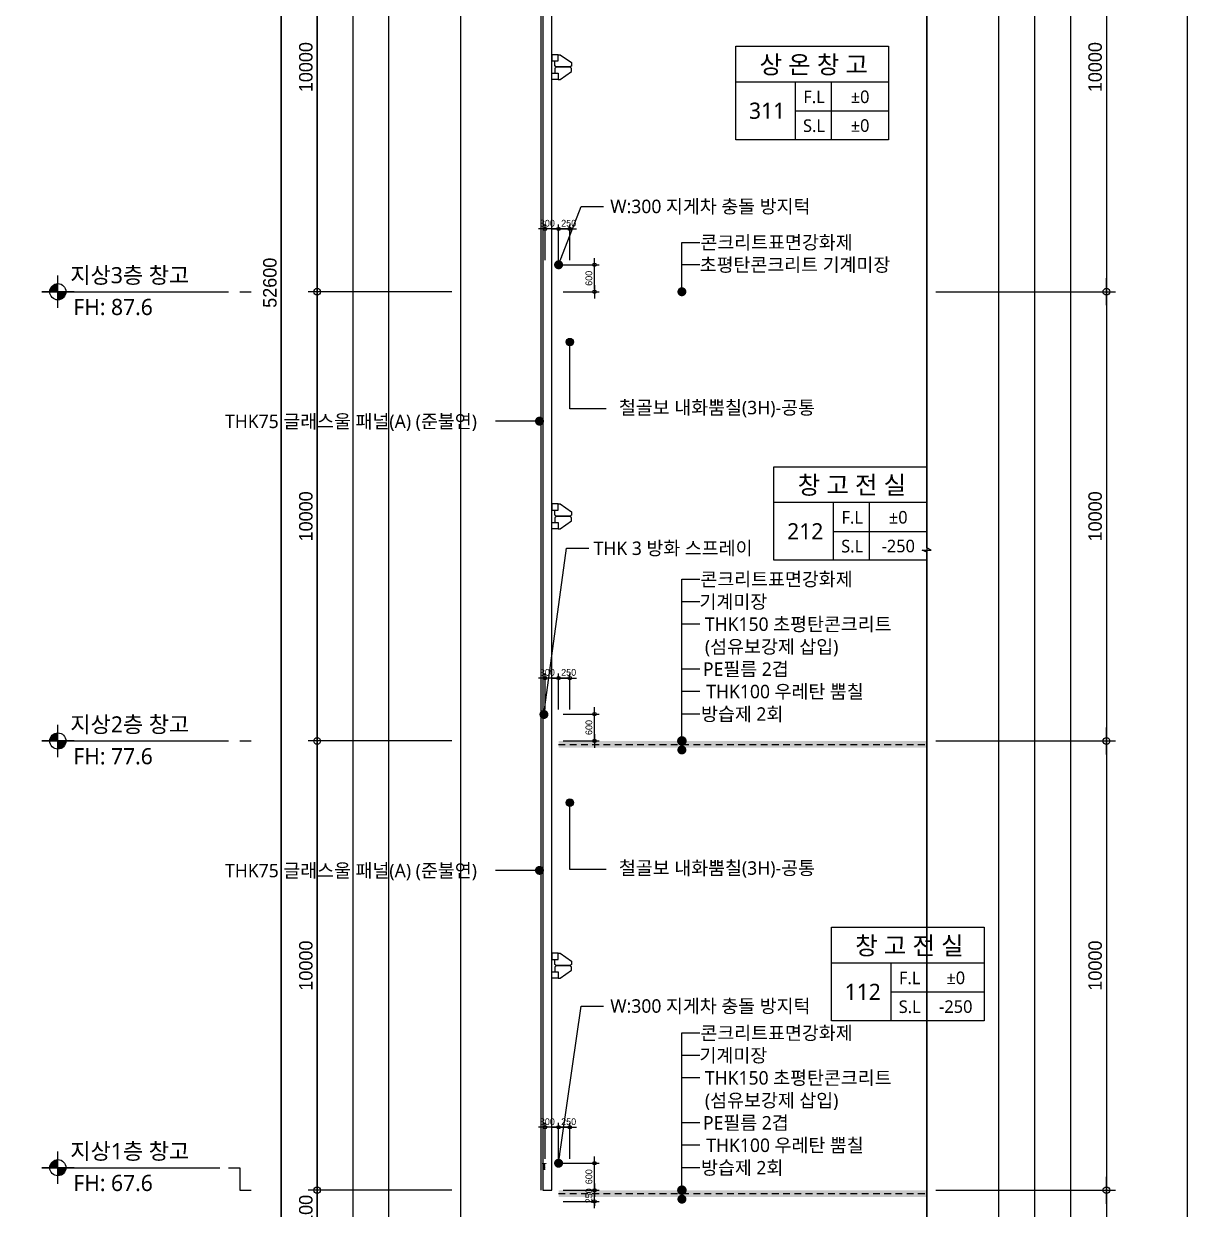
# Model space of a CAD drawing. Header units: millimetres. Extents: x 43197023 to 43466355, y 1341521 to 1420690.
# Drawn here: x 43226523 to 43252423, y 1370515 to 1396907 of the extents above; entities that cross this region are included whole.
import ezdxf
from ezdxf.enums import TextEntityAlignment as Align

# ---------------------------------------------------------------- set-up
doc = ezdxf.new("R2010")
doc.units = ezdxf.units.MM
doc.header["$LTSCALE"] = 1000
doc.header["$MEASUREMENT"] = 0
doc.header["$PDSIZE"] = -10
doc.linetypes.add('HID', pattern=[2.5, 1.5, -1])
doc.layers.get('0').update_dxf_attribs({"linetype": 'CONTINUOUS'})
doc.layers.get('Defpoints').update_dxf_attribs({"color": 171, "linetype": 'CONTINUOUS'})
for name, color, linetype in [('ELE-8', 8, 'CONTINUOUS'), ('FIN', 9, 'CONTINUOUS'), ('HAT', 253, 'CONTINUOUS'), ('INS', 9, 'BATTING'), ('LED', 7, 'CONTINUOUS'), ('NDIM', 7, 'CONTINUOUS'), ('SYM', 7, 'CONTINUOUS'), ('TEXT(AXIS)', 2, 'CONTINUOUS'), ('TEXT(MIN)', 7, 'CONTINUOUS'), ('TEXT(실명)', 3, 'CONTINUOUS'), ('TEXT-기입', 6, 'CONTINUOUS'), ('TITLE', 7, 'CONTINUOUS'), ('wire-meshes', 1, 'CONTINUOUS'), ('스틸', 8, 'CONTINUOUS')]:
    doc.layers.add(name, color=color, linetype=linetype)
doc.styles.add('CGS', font='cgse', dxfattribs={"bigfont": 'cgs'})
doc.styles.add('나눔바른고딕', font='NanumBarunGothic.ttf')
doc.linetypes.add('BATTING', pattern='A,0.0001,-0.1,[134,ltypeshp.shx,S=0.1,R=0,X=-0.1,Y=0],-0.2,[134,ltypeshp.shx,S=0.1,R=180,X=0.1,Y=0],-0.1', length=0.4001)
doc.dimstyles.new('NDIM 1200', dxfattribs={"dimscale": 500, "dimtxt": 3, "dimasz": 1, "dimexe": 2, "dimexo": 2, "dimgap": 1, "dimtad": 1, "dimdec": 0, "dimdsep": 46, "dimtxsty": 'CGS', "dimblk": 'DOT0', "dimcen": 1, "dimdle": 8, "dimclrd": 2, "dimclre": 2, "dimclrt": 2, "dimadec": 0, "dimazin": 0, "dimtfac": 1, "dimtdec": 0, "dimtix": 1, "dimtmove": 2, "dimatfit": 3, "dimldrblk": 'DOT0', "dimfxl": 1, "dimtolj": 1, "dimtzin": 0, "dimlwd": -1, "dimlwe": -1, "dimarcsym": 0})

# ---------------------------------------------------------------- blocks, each defined once
blk = doc.blocks.new('A$C19853FC8')
at = {"layer": 'SYM'}
for p, q in [((1800, 0), (1800, 3600)), ((3600, 1800), (0, 1800))]:
    blk.add_line(p, q, dxfattribs=at)
blk.add_circle((1800, 1800), 900, dxfattribs=at)
for points in [[(900, 1800), (1800, 2700), (914, 1959), (1643, 2686)], [(914, 1959), (1643, 2686), (954, 2112), (1492, 2646)], [(954, 2112), (1492, 2646), (1025, 2260), (1346, 2576)], [(1025, 2260), (1346, 2576), (1109, 2378), (1222, 2491)], [(1800, 900), (2700, 1800), (1959, 914), (2686, 1643)], [(1959, 914), (2686, 1643), (2112, 954), (2646, 1492)], [(2112, 954), (2646, 1492), (2260, 1025), (2576, 1346)], [(2260, 1025), (2576, 1346), (2378, 1109), (2491, 1222)]]:
    blk.add_solid(points, dxfattribs=at)
at = {"layer": 'SYM', "linetype": 'Continuous'}
for points in [[(1800, 2700), (1800, 1800), (900, 1800)], [(2700, 1800), (1800, 900), (1800, 1800)]]:
    blk.add_solid(points, dxfattribs=at)
blk = doc.blocks.new('DOT0')
blk.add_line((-3, 0), (3, 0))
at = {"color": 6}
blk.add_circle((0, 0), 0.75, dxfattribs=at)
blk = doc.blocks.new('*D16')
at = {"layer": 'Defpoints', "color": 0, "ltscale": 0.4, "transparency": 16777216}
for p in [(43236254, 1412440), (43232254, 1369840), (43236254, 1369840)]:
    blk.add_point(p, dxfattribs=at)
at = {"layer": 'NDIM', "ltscale": 0.4, "transparency": 16777216}
for p, q in [((43236054, 1412440), (43232054, 1412440)), ((43232254, 1412340), (43232254, 1369940)), ((43236054, 1369840), (43232054, 1369840))]:
    blk.add_line(p, q, dxfattribs=at)
at = {"layer": 'NDIM', "ltscale": 0.4, "transparency": 16777216, "xscale": 100, "yscale": 100, "zscale": 100}
for p, rotation in [((43232254, 1412440), 90), ((43232254, 1369840), 270)]:
    blk.add_blockref('DOT0', p, dxfattribs=dict(at, rotation=rotation))
at = {"layer": 'NDIM', "ltscale": 0.4, "transparency": 16777216, "insert": (43232004, 1391140), "char_height": 300, "attachment_point": 5, "rotation": 90, "style": 'CGS'}
blk.add_mtext('\\A1;52600', dxfattribs=at)
blk = doc.blocks.new('*D17')
at = {"layer": 'Defpoints', "color": 0, "ltscale": 0.4, "transparency": 16777216}
for p in [(43236254, 1380940), (43233054, 1370940), (43236254, 1370940)]:
    blk.add_point(p, dxfattribs=at)
at = {"layer": 'NDIM', "ltscale": 0.4, "transparency": 16777216}
for p, q in [((43236054, 1380940), (43232854, 1380940)), ((43233054, 1380840), (43233054, 1371040)), ((43236054, 1370940), (43232854, 1370940))]:
    blk.add_line(p, q, dxfattribs=at)
at = {"layer": 'NDIM', "ltscale": 0.4, "transparency": 16777216, "xscale": 100, "yscale": 100, "zscale": 100}
for p, rotation in [((43233054, 1380940), 90), ((43233054, 1370940), 270)]:
    blk.add_blockref('DOT0', p, dxfattribs=dict(at, rotation=rotation))
at = {"layer": 'NDIM', "ltscale": 0.4, "transparency": 16777216, "insert": (43232804, 1375940), "char_height": 300, "attachment_point": 5, "rotation": 90, "style": 'CGS'}
blk.add_mtext('\\A1;10000', dxfattribs=at)
blk = doc.blocks.new('*D18')
at = {"layer": 'Defpoints', "color": 0, "ltscale": 0.4, "transparency": 16777216}
for p in [(43236254, 1390940), (43233054, 1380940), (43236254, 1380940)]:
    blk.add_point(p, dxfattribs=at)
at = {"layer": 'NDIM', "ltscale": 0.4, "transparency": 16777216}
for p, q in [((43236054, 1390940), (43232854, 1390940)), ((43233054, 1390840), (43233054, 1381040)), ((43236054, 1380940), (43232854, 1380940))]:
    blk.add_line(p, q, dxfattribs=at)
at = {"layer": 'NDIM', "ltscale": 0.4, "transparency": 16777216, "xscale": 100, "yscale": 100, "zscale": 100}
for p, rotation in [((43233054, 1390940), 90), ((43233054, 1380940), 270)]:
    blk.add_blockref('DOT0', p, dxfattribs=dict(at, rotation=rotation))
at = {"layer": 'NDIM', "ltscale": 0.4, "transparency": 16777216, "insert": (43232804, 1385940), "char_height": 300, "attachment_point": 5, "rotation": 90, "style": 'CGS'}
blk.add_mtext('\\A1;10000', dxfattribs=at)
blk = doc.blocks.new('*D19')
at = {"layer": 'Defpoints', "color": 0, "ltscale": 0.4, "transparency": 16777216}
for p in [(43236254, 1400940), (43233054, 1390940), (43236254, 1390940)]:
    blk.add_point(p, dxfattribs=at)
at = {"layer": 'NDIM', "ltscale": 0.4, "transparency": 16777216}
for p, q in [((43236054, 1400940), (43232854, 1400940)), ((43233054, 1400840), (43233054, 1391040)), ((43236054, 1390940), (43232854, 1390940))]:
    blk.add_line(p, q, dxfattribs=at)
at = {"layer": 'NDIM', "ltscale": 0.4, "transparency": 16777216, "xscale": 100, "yscale": 100, "zscale": 100}
for p, rotation in [((43233054, 1400940), 90), ((43233054, 1390940), 270)]:
    blk.add_blockref('DOT0', p, dxfattribs=dict(at, rotation=rotation))
at = {"layer": 'NDIM', "ltscale": 0.4, "transparency": 16777216, "insert": (43232804, 1395940), "char_height": 300, "attachment_point": 5, "rotation": 90, "style": 'CGS'}
blk.add_mtext('\\A1;10000', dxfattribs=at)
blk = doc.blocks.new('*D21')
at = {"layer": 'Defpoints', "color": 0, "ltscale": 0.4, "transparency": 16777216}
for p in [(43236254, 1370940), (43233054, 1369840), (43236254, 1369840)]:
    blk.add_point(p, dxfattribs=at)
at = {"layer": 'NDIM', "ltscale": 0.4, "transparency": 16777216}
for p, q in [((43236054, 1370940), (43232854, 1370940)), ((43233054, 1370840), (43233054, 1369940)), ((43236054, 1369840), (43232854, 1369840))]:
    blk.add_line(p, q, dxfattribs=at)
at = {"layer": 'NDIM', "ltscale": 0.4, "transparency": 16777216, "xscale": 100, "yscale": 100, "zscale": 100}
for p, rotation in [((43233054, 1370940), 90), ((43233054, 1369840), 270)]:
    blk.add_blockref('DOT0', p, dxfattribs=dict(at, rotation=rotation))
at = {"layer": 'NDIM', "ltscale": 0.4, "transparency": 16777216, "insert": (43232804, 1370390), "char_height": 300, "attachment_point": 5, "rotation": 90, "style": 'CGS'}
blk.add_mtext('\\A1;1100', dxfattribs=at)
blk = doc.blocks.new('*D47')
at = {"layer": 'Defpoints', "color": 0, "ltscale": 0.4, "transparency": 16777216}
for p in [(43246623, 1370940), (43246623, 1359440), (43250623, 1359440)]:
    blk.add_point(p, dxfattribs=at)
at = {"layer": 'NDIM', "ltscale": 0.4, "transparency": 16777216}
for p, q in [((43246823, 1370940), (43250823, 1370940)), ((43250623, 1370840), (43250623, 1359540)), ((43246823, 1359440), (43250823, 1359440))]:
    blk.add_line(p, q, dxfattribs=at)
at = {"layer": 'NDIM', "ltscale": 0.4, "transparency": 16777216, "xscale": 100, "yscale": 100, "zscale": 100}
for p, rotation in [((43250623, 1370940), 90), ((43250623, 1359440), 270)]:
    blk.add_blockref('DOT0', p, dxfattribs=dict(at, rotation=rotation))
at = {"layer": 'NDIM', "ltscale": 0.4, "transparency": 16777216, "insert": (43250373, 1365190), "char_height": 300, "attachment_point": 5, "rotation": 90, "style": 'CGS'}
blk.add_mtext('\\A1;11500', dxfattribs=at)
blk = doc.blocks.new('*D48')
at = {"layer": 'Defpoints', "color": 0, "ltscale": 0.4, "transparency": 16777216}
for p in [(43246623, 1380940), (43246623, 1370940), (43250623, 1370940)]:
    blk.add_point(p, dxfattribs=at)
at = {"layer": 'NDIM', "ltscale": 0.4, "transparency": 16777216}
for p, q in [((43246823, 1380940), (43250823, 1380940)), ((43250623, 1380840), (43250623, 1371040)), ((43246823, 1370940), (43250823, 1370940))]:
    blk.add_line(p, q, dxfattribs=at)
at = {"layer": 'NDIM', "ltscale": 0.4, "transparency": 16777216, "xscale": 100, "yscale": 100, "zscale": 100}
for p, rotation in [((43250623, 1380940), 90), ((43250623, 1370940), 270)]:
    blk.add_blockref('DOT0', p, dxfattribs=dict(at, rotation=rotation))
at = {"layer": 'NDIM', "ltscale": 0.4, "transparency": 16777216, "insert": (43250373, 1375940), "char_height": 300, "attachment_point": 5, "rotation": 90, "style": 'CGS'}
blk.add_mtext('\\A1;10000', dxfattribs=at)
blk = doc.blocks.new('*D49')
at = {"layer": 'Defpoints', "color": 0, "ltscale": 0.4, "transparency": 16777216}
for p in [(43246623, 1390940), (43246623, 1380940), (43250623, 1380940)]:
    blk.add_point(p, dxfattribs=at)
at = {"layer": 'NDIM', "ltscale": 0.4, "transparency": 16777216}
for p, q in [((43246823, 1390940), (43250823, 1390940)), ((43250623, 1390840), (43250623, 1381040)), ((43246823, 1380940), (43250823, 1380940))]:
    blk.add_line(p, q, dxfattribs=at)
at = {"layer": 'NDIM', "ltscale": 0.4, "transparency": 16777216, "xscale": 100, "yscale": 100, "zscale": 100}
for p, rotation in [((43250623, 1390940), 90), ((43250623, 1380940), 270)]:
    blk.add_blockref('DOT0', p, dxfattribs=dict(at, rotation=rotation))
at = {"layer": 'NDIM', "ltscale": 0.4, "transparency": 16777216, "insert": (43250373, 1385940), "char_height": 300, "attachment_point": 5, "rotation": 90, "style": 'CGS'}
blk.add_mtext('\\A1;10000', dxfattribs=at)
blk = doc.blocks.new('*D50')
at = {"layer": 'Defpoints', "color": 0, "ltscale": 0.4, "transparency": 16777216}
for p in [(43246623, 1400940), (43246623, 1390940), (43250623, 1390940)]:
    blk.add_point(p, dxfattribs=at)
at = {"layer": 'NDIM', "ltscale": 0.4, "transparency": 16777216}
for p, q in [((43246823, 1400940), (43250823, 1400940)), ((43250623, 1400840), (43250623, 1391040)), ((43246823, 1390940), (43250823, 1390940))]:
    blk.add_line(p, q, dxfattribs=at)
at = {"layer": 'NDIM', "ltscale": 0.4, "transparency": 16777216, "xscale": 100, "yscale": 100, "zscale": 100}
for p, rotation in [((43250623, 1400940), 90), ((43250623, 1390940), 270)]:
    blk.add_blockref('DOT0', p, dxfattribs=dict(at, rotation=rotation))
at = {"layer": 'NDIM', "ltscale": 0.4, "transparency": 16777216, "insert": (43250373, 1395940), "char_height": 300, "attachment_point": 5, "rotation": 90, "style": 'CGS'}
blk.add_mtext('\\A1;10000', dxfattribs=at)
blk = doc.blocks.new('A$C51E23882')
at = {"layer": 'TITLE'}
blk.add_lwpolyline([(8500, 0), (0, 0), (0, 5200), (8500, 5200)], close=True, dxfattribs=at)
for points in [[(8500, 3200), (0, 3200)], [(3300, 3200), (3300, 0)], [(5300, 3200), (5300, 0)], [(3300, 1600), (8500, 1600)]]:
    blk.add_lwpolyline(points, dxfattribs=at)
at = {"layer": 'TITLE', "style": '나눔바른고딕'}
for s, p in [('F.L', (4352, 2378)), ('S.L', (4352, 778))]:
    blk.add_text(s, height=700, dxfattribs=at).set_placement(p, align=Align.MIDDLE)
blk = doc.blocks.new('*D299')
at = {"layer": 'Defpoints', "color": 0, "ltscale": 0.4, "transparency": 16777216}
for p in [(43238129, 1372340), (43238129, 1371540), (43238429, 1371540)]:
    blk.add_point(p, dxfattribs=at)
at = {"layer": 'NDIM', "ltscale": 0.4, "transparency": 16777216}
for p, q in [((43238129, 1371640), (43238129, 1372440)), ((43238429, 1371640), (43238429, 1372440)), ((43238379, 1372340), (43238179, 1372340))]:
    blk.add_line(p, q, dxfattribs=at)
at = {"layer": 'NDIM', "ltscale": 0.4, "transparency": 16777216, "xscale": 50, "yscale": 50, "zscale": 50, "rotation": 180}
blk.add_blockref('DOT0', (43238129, 1372340), dxfattribs=at)
at = {"layer": 'NDIM', "ltscale": 0.4, "transparency": 16777216, "xscale": 50, "yscale": 50, "zscale": 50}
blk.add_blockref('DOT0', (43238429, 1372340), dxfattribs=at)
at = {"layer": 'NDIM', "ltscale": 0.4, "transparency": 16777216, "insert": (43238179, 1372465), "char_height": 150, "attachment_point": 5, "style": 'CGS'}
blk.add_mtext('\\A1;300', dxfattribs=at)
blk = doc.blocks.new('*D300')
at = {"layer": 'Defpoints', "color": 0, "ltscale": 0.4, "transparency": 16777216}
for p in [(43238429, 1372340), (43238429, 1371540), (43238679, 1371540)]:
    blk.add_point(p, dxfattribs=at)
at = {"layer": 'NDIM', "ltscale": 0.4, "transparency": 16777216}
for p, q in [((43238429, 1371640), (43238429, 1372440)), ((43238679, 1371640), (43238679, 1372440)), ((43238629, 1372340), (43238479, 1372340))]:
    blk.add_line(p, q, dxfattribs=at)
at = {"layer": 'NDIM', "ltscale": 0.4, "transparency": 16777216, "xscale": 50, "yscale": 50, "zscale": 50, "rotation": 180}
blk.add_blockref('DOT0', (43238429, 1372340), dxfattribs=at)
at = {"layer": 'NDIM', "ltscale": 0.4, "transparency": 16777216, "xscale": 50, "yscale": 50, "zscale": 50}
blk.add_blockref('DOT0', (43238679, 1372340), dxfattribs=at)
at = {"layer": 'NDIM', "ltscale": 0.4, "transparency": 16777216, "insert": (43238654, 1372465), "char_height": 150, "attachment_point": 5, "style": 'CGS'}
blk.add_mtext('\\A1;250', dxfattribs=at)
blk = doc.blocks.new('*D301')
at = {"layer": 'Defpoints', "color": 0, "ltscale": 0.4, "transparency": 16777216}
for p in [(43238429, 1371540), (43239229, 1371540), (43238429, 1370940)]:
    blk.add_point(p, dxfattribs=at)
at = {"layer": 'NDIM', "ltscale": 0.4, "transparency": 16777216}
for p, q in [((43238529, 1371540), (43239329, 1371540)), ((43239229, 1370990), (43239229, 1371490)), ((43238529, 1370940), (43239329, 1370940))]:
    blk.add_line(p, q, dxfattribs=at)
at = {"layer": 'NDIM', "ltscale": 0.4, "transparency": 16777216, "xscale": 50, "yscale": 50, "zscale": 50}
for p, rotation in [((43239229, 1371540), 90), ((43239229, 1370940), 270)]:
    blk.add_blockref('DOT0', p, dxfattribs=dict(at, rotation=rotation))
at = {"layer": 'NDIM', "ltscale": 0.4, "transparency": 16777216, "insert": (43239104, 1371240), "char_height": 150, "attachment_point": 5, "rotation": 90, "style": 'CGS'}
blk.add_mtext('\\A1;600', dxfattribs=at)
blk = doc.blocks.new('*D302')
at = {"layer": 'Defpoints', "color": 0, "ltscale": 0.4, "transparency": 16777216}
for p in [(43238429, 1370940), (43239229, 1370940), (43238429, 1370690)]:
    blk.add_point(p, dxfattribs=at)
at = {"layer": 'NDIM', "ltscale": 0.4, "transparency": 16777216}
for p, q in [((43238529, 1370940), (43239329, 1370940)), ((43239229, 1370990), (43239229, 1371040)), ((43239229, 1370690), (43239229, 1370940)), ((43238529, 1370690), (43239329, 1370690)), ((43239229, 1370640), (43239229, 1370590))]:
    blk.add_line(p, q, dxfattribs=at)
at = {"layer": 'NDIM', "ltscale": 0.4, "transparency": 16777216, "xscale": 50, "yscale": 50, "zscale": 50}
for p, rotation in [((43239229, 1370940), 270), ((43239229, 1370690), 90)]:
    blk.add_blockref('DOT0', p, dxfattribs=dict(at, rotation=rotation))
at = {"layer": 'NDIM', "ltscale": 0.4, "transparency": 16777216, "insert": (43239104, 1370815), "char_height": 150, "attachment_point": 5, "rotation": 90, "style": 'CGS'}
blk.add_mtext('\\A1;250', dxfattribs=at)
blk = doc.blocks.new('*D303')
at = {"layer": 'Defpoints', "color": 0, "ltscale": 0.4, "transparency": 16777216}
for p in [(43238129, 1392340), (43238129, 1391540), (43238429, 1391540)]:
    blk.add_point(p, dxfattribs=at)
at = {"layer": 'NDIM', "ltscale": 0.4, "transparency": 16777216}
for p, q in [((43238129, 1391640), (43238129, 1392440)), ((43238429, 1391640), (43238429, 1392440)), ((43238379, 1392340), (43238179, 1392340))]:
    blk.add_line(p, q, dxfattribs=at)
at = {"layer": 'NDIM', "ltscale": 0.4, "transparency": 16777216, "xscale": 50, "yscale": 50, "zscale": 50, "rotation": 180}
blk.add_blockref('DOT0', (43238129, 1392340), dxfattribs=at)
at = {"layer": 'NDIM', "ltscale": 0.4, "transparency": 16777216, "xscale": 50, "yscale": 50, "zscale": 50}
blk.add_blockref('DOT0', (43238429, 1392340), dxfattribs=at)
at = {"layer": 'NDIM', "ltscale": 0.4, "transparency": 16777216, "insert": (43238179, 1392465), "char_height": 150, "attachment_point": 5, "style": 'CGS'}
blk.add_mtext('\\A1;300', dxfattribs=at)
blk = doc.blocks.new('*D304')
at = {"layer": 'Defpoints', "color": 0, "ltscale": 0.4, "transparency": 16777216}
for p in [(43238429, 1392340), (43238429, 1391540), (43238679, 1391540)]:
    blk.add_point(p, dxfattribs=at)
at = {"layer": 'NDIM', "ltscale": 0.4, "transparency": 16777216}
for p, q in [((43238429, 1391640), (43238429, 1392440)), ((43238679, 1391640), (43238679, 1392440)), ((43238629, 1392340), (43238479, 1392340))]:
    blk.add_line(p, q, dxfattribs=at)
at = {"layer": 'NDIM', "ltscale": 0.4, "transparency": 16777216, "xscale": 50, "yscale": 50, "zscale": 50, "rotation": 180}
blk.add_blockref('DOT0', (43238429, 1392340), dxfattribs=at)
at = {"layer": 'NDIM', "ltscale": 0.4, "transparency": 16777216, "xscale": 50, "yscale": 50, "zscale": 50}
blk.add_blockref('DOT0', (43238679, 1392340), dxfattribs=at)
at = {"layer": 'NDIM', "ltscale": 0.4, "transparency": 16777216, "insert": (43238654, 1392465), "char_height": 150, "attachment_point": 5, "style": 'CGS'}
blk.add_mtext('\\A1;250', dxfattribs=at)
blk = doc.blocks.new('*D305')
at = {"layer": 'Defpoints', "color": 0, "ltscale": 0.4, "transparency": 16777216}
for p in [(43238429, 1391540), (43239229, 1391540), (43238429, 1390940)]:
    blk.add_point(p, dxfattribs=at)
at = {"layer": 'NDIM', "ltscale": 0.4, "transparency": 16777216}
for p, q in [((43238529, 1391540), (43239329, 1391540)), ((43239229, 1390990), (43239229, 1391490)), ((43238529, 1390940), (43239329, 1390940))]:
    blk.add_line(p, q, dxfattribs=at)
at = {"layer": 'NDIM', "ltscale": 0.4, "transparency": 16777216, "xscale": 50, "yscale": 50, "zscale": 50}
for p, rotation in [((43239229, 1391540), 90), ((43239229, 1390940), 270)]:
    blk.add_blockref('DOT0', p, dxfattribs=dict(at, rotation=rotation))
at = {"layer": 'NDIM', "ltscale": 0.4, "transparency": 16777216, "insert": (43239104, 1391240), "char_height": 150, "attachment_point": 5, "rotation": 90, "style": 'CGS'}
blk.add_mtext('\\A1;600', dxfattribs=at)
blk = doc.blocks.new('*D309')
at = {"layer": 'Defpoints', "color": 0, "ltscale": 0.4, "transparency": 16777216}
for p in [(43238129, 1382340), (43238129, 1381540), (43238429, 1381540)]:
    blk.add_point(p, dxfattribs=at)
at = {"layer": 'NDIM', "ltscale": 0.4, "transparency": 16777216}
for p, q in [((43238129, 1381640), (43238129, 1382440)), ((43238429, 1381640), (43238429, 1382440)), ((43238379, 1382340), (43238179, 1382340))]:
    blk.add_line(p, q, dxfattribs=at)
at = {"layer": 'NDIM', "ltscale": 0.4, "transparency": 16777216, "xscale": 50, "yscale": 50, "zscale": 50, "rotation": 180}
blk.add_blockref('DOT0', (43238129, 1382340), dxfattribs=at)
at = {"layer": 'NDIM', "ltscale": 0.4, "transparency": 16777216, "xscale": 50, "yscale": 50, "zscale": 50}
blk.add_blockref('DOT0', (43238429, 1382340), dxfattribs=at)
at = {"layer": 'NDIM', "ltscale": 0.4, "transparency": 16777216, "insert": (43238179, 1382465), "char_height": 150, "attachment_point": 5, "style": 'CGS'}
blk.add_mtext('\\A1;300', dxfattribs=at)
blk = doc.blocks.new('*D310')
at = {"layer": 'Defpoints', "color": 0, "ltscale": 0.4, "transparency": 16777216}
for p in [(43238429, 1382340), (43238429, 1381540), (43238679, 1381540)]:
    blk.add_point(p, dxfattribs=at)
at = {"layer": 'NDIM', "ltscale": 0.4, "transparency": 16777216}
for p, q in [((43238429, 1381640), (43238429, 1382440)), ((43238679, 1381640), (43238679, 1382440)), ((43238629, 1382340), (43238479, 1382340))]:
    blk.add_line(p, q, dxfattribs=at)
at = {"layer": 'NDIM', "ltscale": 0.4, "transparency": 16777216, "xscale": 50, "yscale": 50, "zscale": 50, "rotation": 180}
blk.add_blockref('DOT0', (43238429, 1382340), dxfattribs=at)
at = {"layer": 'NDIM', "ltscale": 0.4, "transparency": 16777216, "xscale": 50, "yscale": 50, "zscale": 50}
blk.add_blockref('DOT0', (43238679, 1382340), dxfattribs=at)
at = {"layer": 'NDIM', "ltscale": 0.4, "transparency": 16777216, "insert": (43238654, 1382465), "char_height": 150, "attachment_point": 5, "style": 'CGS'}
blk.add_mtext('\\A1;250', dxfattribs=at)
blk = doc.blocks.new('*D311')
at = {"layer": 'Defpoints', "color": 0, "ltscale": 0.4, "transparency": 16777216}
for p in [(43238429, 1381540), (43239229, 1381540), (43238429, 1380940)]:
    blk.add_point(p, dxfattribs=at)
at = {"layer": 'NDIM', "ltscale": 0.4, "transparency": 16777216}
for p, q in [((43238529, 1381540), (43239329, 1381540)), ((43239229, 1380990), (43239229, 1381490)), ((43238529, 1380940), (43239329, 1380940))]:
    blk.add_line(p, q, dxfattribs=at)
at = {"layer": 'NDIM', "ltscale": 0.4, "transparency": 16777216, "xscale": 50, "yscale": 50, "zscale": 50}
for p, rotation in [((43239229, 1381540), 90), ((43239229, 1380940), 270)]:
    blk.add_blockref('DOT0', p, dxfattribs=dict(at, rotation=rotation))
at = {"layer": 'NDIM', "ltscale": 0.4, "transparency": 16777216, "insert": (43239104, 1381240), "char_height": 150, "attachment_point": 5, "rotation": 90, "style": 'CGS'}
blk.add_mtext('\\A1;600', dxfattribs=at)

msp = doc.modelspace()

# ---------------------------------------------------------------- hatches: boundary and pattern name
at = {"ltscale": 10000}
h = msp.add_hatch(color=256, dxfattribs=at)
h.dxf.hatch_style = 1
edge = h.paths.add_edge_path()
edge.add_arc((43238678.9, 1389819.2), 83.3, 360, 720, ccw=False)
h = msp.add_hatch(color=256, dxfattribs=at)
h.dxf.hatch_style = 1
edge = h.paths.add_edge_path()
edge.add_arc((43238678.9, 1379569.2), 83.3, 360, 720, ccw=False)
h = msp.add_hatch()
h.set_pattern_fill('DOTS', color=251, scale=80)
h.set_pattern_definition([(0, (40377647.2716, -270954.372), (2.5, 5), [0, -5])])
h.paths.add_polyline_path([(43238128.9, 1371528.7), (43238078.9, 1371528.7), (43238078.9, 1371403.7), (43238128.9, 1371403.7)])
at = {"layer": 'HAT'}
h = msp.add_hatch(dxfattribs=at)
h.set_pattern_fill('AR-CONC', color=256)
h.set_pattern_definition([(50, (40859039.08, 2052876.14), (182.184669, -15.9390855), [19.05, -209.55]), (355, (40859039.08, 2052876.14), (-35.243421, 191.056845), [15.24, -167.640584]), (100.451445, (40859054.26, 2052874.81), (146.941247, 175.117752), [16.190009, -178.090245]), (46.1842, (40859039.08, 2052926.94), (271.07904, -42.042328), [28.575, -314.325]), (96.635558, (40859061.67, 2052923.43), (237.404134, 247.426125), [24.285023, -267.135608]), (351.184151, (40859039.08, 2052926.94), (237.404134, 247.426125), [22.859967, -251.459732]), (21, (40859064.48, 2052914.24), (151.614391, -102.265198), [19.05, -209.55]), (326, (40859064.48, 2052914.24), (61.802028, 184.187966), [15.24, -167.64]), (71.451445, (40859077.11, 2052905.72), (213.416419, 81.922769), [16.190009, -178.089938]), (37.5, (40859039.08, 2052876.14), (3.0886033, 84.5550389), [0, -165.608, 0, -170.18, 0, -168.275]), (7.5, (40859039.08, 2052876.14), (66.8196625, 100.1805748), [0, -97.028, 0, -161.798, 0, -64.135]), (327.5, (40858982.44, 2052876.14), (135.5905952, -5.728744), [0, -63.5, 0, -198.12, 0, -262.89]), (317.5, (40858957.04, 2052876.14), (148.1291814, 25.426491), [0, -82.55, 0, -131.572, 0, -186.69])])
h.paths.add_polyline_path([(43238428.9, 1380940.2), (43246623.4, 1380940.2), (43246623.4, 1380790.2), (43238428.9, 1380790.2)])
h = msp.add_hatch(dxfattribs=at)
h.set_pattern_fill('AR-CONC', color=256)
h.set_pattern_definition([(50, (40859039.08, 2042876.14), (182.184669, -15.9390855), [19.05, -209.55]), (355, (40859039.08, 2042876.14), (-35.243421, 191.056845), [15.24, -167.640584]), (100.451445, (40859054.26, 2042874.81), (146.941247, 175.117752), [16.190009, -178.090245]), (46.1842, (40859039.08, 2042926.94), (271.07904, -42.042328), [28.575, -314.325]), (96.635558, (40859061.67, 2042923.43), (237.404134, 247.426125), [24.285023, -267.135608]), (351.184151, (40859039.08, 2042926.94), (237.404134, 247.426125), [22.859967, -251.459732]), (21, (40859064.48, 2042914.24), (151.614391, -102.265198), [19.05, -209.55]), (326, (40859064.48, 2042914.24), (61.802028, 184.187966), [15.24, -167.64]), (71.451445, (40859077.11, 2042905.72), (213.416419, 81.922769), [16.190009, -178.089938]), (37.5, (40859039.08, 2042876.14), (3.0886033, 84.5550389), [0, -165.608, 0, -170.18, 0, -168.275]), (7.5, (40859039.08, 2042876.14), (66.8196625, 100.1805748), [0, -97.028, 0, -161.798, 0, -64.135]), (327.5, (40858982.44, 2042876.14), (135.5905952, -5.728744), [0, -63.5, 0, -198.12, 0, -262.89]), (317.5, (40858957.04, 2042876.14), (148.1291814, 25.426491), [0, -82.55, 0, -131.572, 0, -186.69])])
h.paths.add_polyline_path([(43238428.9, 1370940.2), (43246623.4, 1370940.2), (43246623.4, 1370790.2), (43238428.9, 1370790.2)])
at = {"layer": 'LED'}
h = msp.add_hatch(color=256, dxfattribs=at)
h.dxf.hatch_style = 1
edge = h.paths.add_edge_path()
edge.add_arc((43241174, 1380940.2), 108, 180, 540, ccw=False)
h = msp.add_hatch(color=256, dxfattribs=at)
h.dxf.hatch_style = 1
edge = h.paths.add_edge_path()
edge.add_arc((43241174, 1370940.2), 108, 180, 540, ccw=False)

# ---------------------------------------------------------------- linework, layer by layer
at = {"color": 2}
msp.add_line((43238126.5, 1371528.7), (43238078.9, 1371528.7), dxfattribs=at)
at = {"layer": 'Defpoints', "ltscale": 10000}
for points in [[(43252423.4, 1349690.2), (43197023.4, 1349690.2), (43197023.4, 1420690.2), (43252423.4, 1420690.2)], [(43232253.9, 1419090.2), (43250623.4, 1419090.2), (43250623.4, 1351290.2), (43232253.9, 1351290.2)], [(43233053.9, 1418290.2), (43249823.4, 1418290.2), (43249823.4, 1352090.2), (43233053.9, 1352090.2)], [(43233853.9, 1417490.2), (43249023.4, 1417490.2), (43249023.4, 1352890.2), (43233853.9, 1352890.2)], [(43234653.9, 1416690.2), (43248223.4, 1416690.2), (43248223.4, 1353690.2), (43234653.9, 1353690.2)], [(43236253.9, 1415090.2), (43246623.4, 1415090.2), (43246623.4, 1355290.2), (43236253.9, 1355290.2)]]:
    msp.add_lwpolyline(points, close=True, dxfattribs=at)
at = {"layer": 'ELE-8', "ltscale": 0.1}
for points in [[(43238078.9, 1370940.2), (43238278.9, 1370940.2), (43238278.9, 1410540.2), (43238078.9, 1410540.2)], [(43238278.9, 1396077.7), (43238420.9, 1396077.7), (43238420.9, 1396217.7), (43238278.9, 1396217.7)], [(43238278.9, 1395802.7), (43238420.9, 1395802.7), (43238420.9, 1395662.7), (43238278.9, 1395662.7)], [(43238278.9, 1386077.7), (43238420.9, 1386077.7), (43238420.9, 1386217.7), (43238278.9, 1386217.7)], [(43238278.9, 1385802.7), (43238420.9, 1385802.7), (43238420.9, 1385662.7), (43238278.9, 1385662.7)], [(43238278.9, 1376077.7), (43238420.9, 1376077.7), (43238420.9, 1376217.7), (43238278.9, 1376217.7)], [(43238278.9, 1375802.7), (43238420.9, 1375802.7), (43238420.9, 1375662.7), (43238278.9, 1375662.7)]]:
    msp.add_lwpolyline(points, close=True, dxfattribs=at)
for points in [[(43238715.9, 1395964.3, 0.3665564), (43238692.1, 1395944.2), (43238365.8, 1395944.2, 0.3663101), (43238341.9, 1395964.3), (43238341.9, 1396077.7), (43238420.9, 1396077.7), (43238420.9, 1396217.7), (43238460.9, 1396217.7), (43238715.9, 1396040.2), (43238715.9, 1395964.3)], [(43238715.9, 1395916, -0.3664605), (43238692.1, 1395936.2), (43238365.8, 1395936.2, -0.3663101), (43238341.9, 1395916), (43238341.9, 1395802.7), (43238420.9, 1395802.7), (43238420.9, 1395662.7), (43238460.9, 1395662.7), (43238715.9, 1395840.2), (43238715.9, 1395916)], [(43238715.9, 1385964.3, 0.3665564), (43238692.1, 1385944.2), (43238365.8, 1385944.2, 0.3663101), (43238341.9, 1385964.3), (43238341.9, 1386077.7), (43238420.9, 1386077.7), (43238420.9, 1386217.7), (43238460.9, 1386217.7), (43238715.9, 1386040.2), (43238715.9, 1385964.3)], [(43238715.9, 1385916, -0.3664605), (43238692.1, 1385936.2), (43238365.8, 1385936.2, -0.3663101), (43238341.9, 1385916), (43238341.9, 1385802.7), (43238420.9, 1385802.7), (43238420.9, 1385662.7), (43238460.9, 1385662.7), (43238715.9, 1385840.2), (43238715.9, 1385916)], [(43238715.9, 1375964.3, 0.3665564), (43238692.1, 1375944.2), (43238365.8, 1375944.2, 0.3663101), (43238341.9, 1375964.3), (43238341.9, 1376077.7), (43238420.9, 1376077.7), (43238420.9, 1376217.7), (43238460.9, 1376217.7), (43238715.9, 1376040.2), (43238715.9, 1375964.3)], [(43238715.9, 1375916, -0.3664605), (43238692.1, 1375936.2), (43238365.8, 1375936.2, -0.3663101), (43238341.9, 1375916), (43238341.9, 1375802.7), (43238420.9, 1375802.7), (43238420.9, 1375662.7), (43238460.9, 1375662.7), (43238715.9, 1375840.2), (43238715.9, 1375916)]]:
    msp.add_lwpolyline(points, format="xyb", dxfattribs=at)
at = {"layer": 'FIN'}
for p, q in [((43238127.4, 1371403.7), (43238078.9, 1371403.7)), ((43238142, 1371545.2), (43238146.5, 1371545.2)), ((43238142, 1371545.2), (43238143.4, 1371543.1)), ((43238143.4, 1371543.1), (43238144.3, 1371535.3)), ((43238145.2, 1371543.1), (43238144.3, 1371535.3)), ((43238146.5, 1371545.2), (43238145.2, 1371543.1))]:
    msp.add_line(p, q, dxfattribs=at)
msp.add_lwpolyline([(43238078.9, 1371541.7), (43238080.9, 1371541.7), (43238080.9, 1371530.7), (43238124.5, 1371530.7), (43238124.5, 1371541.7), (43238126.5, 1371541.7), (43238126.5, 1371528.7), (43238078.9, 1371528.7)], close=True, dxfattribs=at)
at = {"layer": 'INS', "ltscale": 0.09}
msp.add_line((43238041.4, 1370942.6), (43238041.4, 1412440.2), dxfattribs=at)
at = {"layer": 'LED', "ltscale": 10000}
for p, q in [((43238678.9, 1388332.5), (43238678.9, 1389819.2)), ((43239489.1, 1388332.5, 0), (43238678.9, 1388332.5)), ((43238678.9, 1378082.5), (43238678.9, 1379569.2)), ((43239489.1, 1378082.5, 0), (43238678.9, 1378082.5))]:
    msp.add_line(p, q, dxfattribs=at)
for centre in [(43238678.9, 1389819.2), (43238678.9, 1379569.2)]:
    msp.add_circle(centre, 83.3, dxfattribs=at)
at = {"layer": 'SYM', "ltscale": 1000}
for p, q in [((43226923.4, 1390940.2), (43231083.4, 1390940.2)), ((43231336, 1390940.2), (43231588.7, 1390940.2)), ((43226923.4, 1380940.2), (43231083.4, 1380940.2)), ((43231336, 1380940.2), (43231588.7, 1380940.2)), ((43226923.4, 1371440.2), (43230888.4, 1371440.2)), ((43231336, 1370940.2), (43231588.7, 1370940.2))]:
    msp.add_line(p, q, dxfattribs=at)
at = {"layer": 'SYM', "color": 8}
msp.add_lwpolyline([(43246623.4, 1355190.2), (43246623.5, 1385140.2), (43246523.4, 1385190.2), (43246723.4, 1385190.2), (43246623.4, 1385240.2), (43246623.4, 1415090.2)], dxfattribs=at)
at = {"layer": 'SYM', "ltscale": 1000}
msp.add_lwpolyline([(43231083.4, 1371440.2), (43231336, 1371440.2), (43231336, 1370940.2)], dxfattribs=at)
at = {"layer": 'TEXT(MIN)', "ltscale": 10000}
for p, q in [((43241574, 1391540.2), (43241174, 1391540.2)), ((43241574, 1384040.2), (43241174, 1384040.2)), ((43241574, 1383540.2), (43241174, 1383540.2)), ((43241574, 1382540.2), (43241174, 1382540.2)), ((43241574, 1382040.2), (43241174, 1382040.2)), ((43241574, 1381540.2), (43241174, 1381540.2)), ((43241574, 1373940.2), (43241174, 1373940.2)), ((43241574, 1373440.2), (43241174, 1373440.2)), ((43241574, 1372440.2), (43241174, 1372440.2)), ((43241574, 1371940.2), (43241174, 1371940.2)), ((43241574, 1371440.2), (43241174, 1371440.2))]:
    msp.add_line(p, q, dxfattribs=at)
at = {"layer": 'wire-meshes', "linetype": 'HID', "ltscale": 0.1}
for p, q in [((43238428.9, 1380865.2), (43246623.4, 1380865.2)), ((43238428.9, 1370865.2), (43246623.4, 1370865.2))]:
    msp.add_line(p, q, dxfattribs=at)
at = {"layer": '스틸', "color": 6, "const_width": 3}
msp.add_lwpolyline([(43238158.9, 1371541.7), (43238127.4, 1371541.7), (43238127.4, 1371402.2), (43238082.9, 1371402.2)], dxfattribs=at)

# ---------------------------------------------------------------- block references
at = {"xscale": 0.4, "yscale": 0.4, "zscale": 0.4}
for p in [(43242373.8, 1394325.2), (43243223.4, 1384965.2), (43244503.4, 1374712.5)]:
    msp.add_blockref('A$C51E23882', p, dxfattribs=at)
at = {"ltscale": 1000, "xscale": 0.2, "yscale": 0.2, "zscale": 0.2}
for p in [(43226923.4, 1390580.2), (43226923.4, 1380580.2), (43226923.4, 1371080.2)]:
    msp.add_blockref('A$C19853FC8', p, dxfattribs=at)

# ---------------------------------------------------------------- texts
at = {"layer": 'TEXT(AXIS)', "style": '나눔바른고딕'}
for s, p in [('지상3층 창고', (43227559.6, 1391129.1)), ('FH: 87.6', (43227628, 1390421.1)), ('지상2층 창고', (43227559.6, 1381129.1)), ('FH: 77.6', (43227628, 1380421.1)), ('지상1층 창고', (43227559.6, 1371629.1)), ('FH: 67.6', (43227628, 1370921.1))]:
    msp.add_text(s, height=360, dxfattribs=at).set_placement(p)
at = {"layer": 'TEXT(MIN)', "style": '나눔바른고딕'}
for s, p in [('W:300 지게차 충돌 방지턱', (43244034.2, 1392840.2)), ('콘크리트표면강화제', (43244974.4, 1392040.2)), ('초평탄콘크리트 기계미장', (43245812, 1391540.2)), ('철골보 내화뿜칠(3H)-공통', (43244136.3, 1388361.9, 0)), ('THK 3 방화 스프레이', (43242745, 1385230.2)), ('콘크리트표면강화제', (43244974.3, 1384540.2)), ('기계미장', (43243072, 1384040.2)), ('THK150 초평탄콘크리트', (43245841, 1383540.2)), ('(섬유보강제 삽입)', (43244657.3, 1383040.2)), ('PE필름 2겹', (43243550.9, 1382540.2)), ('THK100 우레탄 뿜칠', (43245221.1, 1382040.2)), ('THK100 우레탄 뿜칠', (43245221.1, 1382040.2)), ('방습제 2회', (43243431.1, 1381540.2)), ('철골보 내화뿜칠(3H)-공통', (43244136.3, 1378111.9, 0)), ('W:300 지게차 충돌 방지턱', (43244034.2, 1375040.2)), ('콘크리트표면강화제', (43244974.3, 1374440.2)), ('기계미장', (43243072, 1373940.2)), ('THK150 초평탄콘크리트', (43245841, 1373440.2)), ('(섬유보강제 삽입)', (43244657.3, 1372940.2)), ('PE필름 2겹', (43243550.9, 1372440.2)), ('THK100 우레탄 뿜칠', (43245221.1, 1371940.2)), ('방습제 2회', (43243431.1, 1371440.2))]:
    msp.add_text(s, height=300, dxfattribs=at).set_placement(p, align=Align.MIDDLE_RIGHT)
for p in [(43231004.7, 1388055.1), (43231004.7, 1378055.1)]:
    msp.add_text('THK75 글래스울 패널(A) (준불연)', height=300, dxfattribs=at).set_placement(p, align=Align.MIDDLE_LEFT)
at = {"layer": 'TEXT(실명)', "style": '나눔바른고딕'}
for s, p in [('상 온 창 고', (43244108.9, 1396002.8)), ('창 고 전 실', (43244958.5, 1386642.8)), ('창 고 전 실', (43246238.5, 1376390.1))]:
    msp.add_text(s, height=400, dxfattribs=at).set_placement(p, align=Align.MIDDLE)
at = {"layer": 'TEXT-기입', "style": '나눔바른고딕'}
for s, height, p in [('±0', 280, (43245140.3, 1395280.3)), ('311', 360, (43243070.3, 1394970.5)), ('±0', 280, (43245140.3, 1394640.3)), ('±0', 280, (43245989.8, 1385920.3)), ('212', 360, (43243919.9, 1385610.5)), ('-250', 280, (43245989.8, 1385280.3)), ('±0', 280, (43247269.9, 1375667.6)), ('112', 360, (43245199.9, 1375357.8)), ('-250', 280, (43247269.9, 1375027.6))]:
    msp.add_text(s, height=height, dxfattribs=at).set_placement(p, align=Align.MIDDLE)

# ---------------------------------------------------------------- dimensions: what is measured, and where the dimension line sits
at = {"layer": 'NDIM', "ltscale": 0.4}
dim = msp.add_linear_dim(base=(43232253.9, 1369840.2), p1=(43236253.9, 1412440.2), p2=(43236253.9, 1369840.2), angle=270, text='52600', dimstyle='NDIM 1200', override={"dimscale": 100, "dimclrd": 256, "dimclre": 256, "dimclrt": 256}, dxfattribs=at)
dim.commit()
dim.dimension.update_dxf_attribs({"geometry": '*D16', "text_midpoint": (43232003.9, 1391140.2)})
for base, p1, p2, angle, override, picture, middle in [((43233053.9, 1390940.2), (43236253.9, 1400940.2), (43236253.9, 1390940.2), 270, {"dimscale": 100, "dimclrd": 256, "dimclre": 256, "dimclrt": 256}, '*D19', (43232803.9, 1395940.2)), ((43250623.4, 1390940.2), (43246623.4, 1400940.2), (43246623.4, 1390940.2), 270, {"dimscale": 100, "dimclrd": 256, "dimclre": 256, "dimclrt": 256}, '*D50', (43250373.4, 1395940.2)), ((43239228.9, 1391540.2), (43238428.9, 1390940.2), (43238428.9, 1391540.2), 270, {"dimscale": 50, "dimclrd": 256, "dimclre": 256, "dimclrt": 256}, '*D305', (43239103.9, 1391240.2)), ((43233053.9, 1380940.2), (43236253.9, 1390940.2), (43236253.9, 1380940.2), 270, {"dimscale": 100, "dimclrd": 256, "dimclre": 256, "dimclrt": 256}, '*D18', (43232803.9, 1385940.2)), ((43250623.4, 1380940.2), (43246623.4, 1390940.2), (43246623.4, 1380940.2), 270, {"dimscale": 100, "dimclrd": 256, "dimclre": 256, "dimclrt": 256}, '*D49', (43250373.4, 1385940.2)), ((43239228.9, 1381540.2), (43238428.9, 1380940.2), (43238428.9, 1381540.2), 270, {"dimscale": 50, "dimclrd": 256, "dimclre": 256, "dimclrt": 256}, '*D311', (43239103.9, 1381240.2)), ((43233053.9, 1370940.2), (43236253.9, 1380940.2), (43236253.9, 1370940.2), 270, {"dimscale": 100, "dimclrd": 256, "dimclre": 256, "dimclrt": 256}, '*D17', (43232803.9, 1375940.2)), ((43250623.4, 1370940.2), (43246623.4, 1380940.2), (43246623.4, 1370940.2), 270, {"dimscale": 100, "dimclrd": 256, "dimclre": 256, "dimclrt": 256}, '*D48', (43250373.4, 1375940.2)), ((43239228.9, 1371540.2), (43238428.9, 1370940.2), (43238428.9, 1371540.2), 270, {"dimscale": 50, "dimclrd": 256, "dimclre": 256, "dimclrt": 256}, '*D301', (43239103.9, 1371240.2)), ((43233053.9, 1369840.2), (43236253.9, 1370940.2), (43236253.9, 1369840.2), 90, {"dimscale": 100, "dimclrd": 256, "dimclre": 256, "dimclrt": 256}, '*D21', (43232803.9, 1370390.2)), ((43239228.9, 1370940.2), (43238428.9, 1370690.2), (43238428.9, 1370940.2), 270, {"dimscale": 50, "dimclrd": 256, "dimclre": 256, "dimclrt": 256}, '*D302', (43239103.9, 1370815.2)), ((43250623.4, 1359440.2), (43246623.4, 1370940.2), (43246623.4, 1359440.2), 270, {"dimscale": 100, "dimclrd": 256, "dimclre": 256, "dimclrt": 256}, '*D47', (43250373.4, 1365190.2))]:
    dim = msp.add_linear_dim(base=base, p1=p1, p2=p2, angle=angle, dimstyle='NDIM 1200', override=override, dxfattribs=at)
    dim.commit()
    dim.dimension.update_dxf_attribs({"geometry": picture, "text_midpoint": middle})
for base, p1, p2, picture, middle in [((43238128.9, 1392340.1), (43238428.9, 1391540.2), (43238128.9, 1391540.2), '*D303', (43238178.9, 1392465.1)), ((43238428.9, 1392340.1), (43238678.9, 1391540.2), (43238428.9, 1391540.2), '*D304', (43238653.9, 1392465.1)), ((43238128.9, 1382340.1), (43238428.9, 1381540.2), (43238128.9, 1381540.2), '*D309', (43238178.9, 1382465.1)), ((43238428.9, 1382340.1), (43238678.9, 1381540.2), (43238428.9, 1381540.2), '*D310', (43238653.9, 1382465.1)), ((43238128.9, 1372340.1), (43238428.9, 1371540.2), (43238128.9, 1371540.2), '*D299', (43238178.9, 1372465.1)), ((43238428.9, 1372340.1), (43238678.9, 1371540.2), (43238428.9, 1371540.2), '*D300', (43238653.9, 1372465.1))]:
    dim = msp.add_linear_dim(base=base, p1=p1, p2=p2, dimstyle='NDIM 1200', override={"dimscale": 50, "dimclrd": 256, "dimclre": 256, "dimclrt": 256}, dxfattribs=at)
    dim.commit()
    dim.dimension.update_dxf_attribs({"geometry": picture, "text_midpoint": middle, "dimtype": 160})

# ---------------------------------------------------------------- leaders
at = {"layer": 'LED', "ltscale": 10000}
for points in [[(43238428.9, 1391540.2), (43238928.9, 1392840.2), (43239428.9, 1392840.2)], [(43241174, 1390940.2), (43241174, 1392040.2), (43241574, 1392040.2)], [(43238003.9, 1388059.6), (43237426.1, 1388059.6), (43237026.1, 1388059.6)], [(43238103, 1381530.2), (43238603, 1385230.2), (43239103, 1385230.2)], [(43241174, 1380740.2), (43241174, 1384540.2), (43241574, 1384540.2)], [(43238003.9, 1378059.6), (43237426.1, 1378059.6), (43237026.1, 1378059.6)], [(43238428.9, 1371540.2), (43238928.9, 1375040.2), (43239428.9, 1375040.2)], [(43241174, 1370740.2), (43241174, 1374440.2), (43241574, 1374440.2)]]:
    msp.add_leader(points, dimstyle='NDIM 1200', override={"dimscale": 200, "dimtad": 0, "dimclrd": 256, "dimldrblk": 'Dot'}, dxfattribs=at)

doc.saveas('drawing.dxf')
